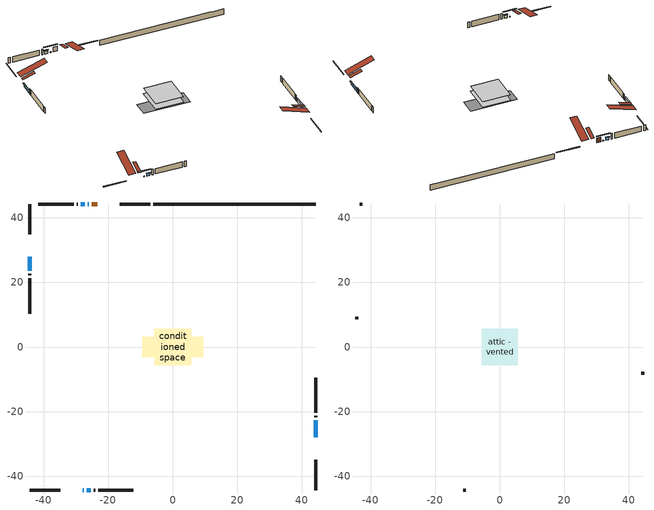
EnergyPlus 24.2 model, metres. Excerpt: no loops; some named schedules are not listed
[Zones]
conditioned space
 floor adiabatic (AdiabaticFloorConstruction): -5.7,-5.7 -5.7,5.7 5.7,5.7 5.7,-5.7 z0.61
 floor foundation (Slab1 construction): -9.46,-3.14 -9.46,3.14 9.46,3.14 9.46,-3.14 z-1.74
 wall outside (RimJoist1 construction): -7.02,44.32 -16.47,44.32 / -44.32,-44.32 -34.87,-44.32 / -44.32,44.32 -44.32,34.87 / 44.32,-44.32 44.32,-34.87 z0.61:0.91
 wall outside (AdiabaticWallConstruction 1): -23.44,44.32 -25.06,44.32 z0.61:2.64
 wall outside (AdiabaticWallConstruction): 44.32,-27.9 44.32,-22.63 z0.61:1.89; -25.98,44.32 -26.31,44.32 / -27.91,-44.32 -27.58,-44.32 z0.61:0.93; -27.24,44.32 -28.48,44.32 / -26.66,-44.32 -25.41,-44.32 z0.61:1.82; -44.32,27.9 -44.32,23.56 z0.61:2.02
 wall outside (Wall1 construction): -29.41,44.32 -29.82,44.32 / -24.48,-44.32 -24.07,-44.32 / -44.32,22.63 -44.32,22.21 / 44.32,-21.71 44.32,-21.29 z0.61:3.05
 wall outside (Wall2 construction): -30.75,44.32 -41.66,44.32 / -23.14,-44.32 -12.23,-44.32 / -44.32,21.29 -44.32,10.38 / 44.32,-20.36 44.32,-9.46 z0.61:3.05
 wall foundation (FoundationWall1 construction): -6.09,44.32,-1.74 -6.09,44.32,0.61 39.28,44.32,0.61 39.28,44.32,0.57 44.32,44.32,0.57 44.32,44.32,-1.74
 window (WindowConstruction): 44.32,-27.9 44.32,-22.64 z0.61:1.89
 window (WindowConstruction 4): -25.99,44.32 -26.31,44.32 z0.61:0.92
 window (WindowConstruction 5): -27.9,-44.32 -27.58,-44.32 z0.61:0.92
 window (WindowConstruction 1): -27.24,44.32 -28.48,44.32 z0.61:1.82
 window (WindowConstruction 2): -26.65,-44.32 -25.41,-44.32 z0.61:1.82
 window (WindowConstruction 3): -44.32,27.9 -44.32,23.56 z0.61:2.02
 door (Door): -23.44,44.32 -25.06,44.32 z0.61:2.64
 ceiling adiabatic (AdiabaticFloorConstruction): 5.7,-5.7 5.7,5.7 -5.7,5.7 -5.7,-5.7 z0.61
 roof outside (Roof2 construction): -22.51,44.32,3.05 -22.51,39.37,4.7 -21.21,39.37,4.7 -21.21,44.32,3.05; -28.83,-44.32,3.05 -28.83,-39.37,4.7 -30.14,-39.37,4.7 -30.14,-44.32,3.05; -44.32,28.83,3.05 -39.37,28.83,4.7 -39.37,30.14,4.7 -44.32,30.14,3.05; 44.32,-28.83,3.05 39.37,-28.83,4.7 39.37,-30.14,4.7 44.32,-30.14,3.05
attic - vented
 floor to conditioned space (Floor1 construction Reversed): -5.6,-5.6 -5.6,5.6 5.6,5.6 5.6,-5.6 z3.05
 wall outside (Wall3 construction): -42.59,44.32 -43.39,44.32 / -11.31,-44.32 -10.5,-44.32 / -44.32,9.45 -44.32,8.65 / 44.32,-8.53 44.32,-7.72 z0.61:3.05
 roof outside (Roof1 construction): -20.28,44.32,3.05 -20.28,33.42,6.68 -17.4,33.42,6.68 -17.4,44.32,3.05; -31.07,-44.32,3.05 -31.07,-33.42,6.68 -33.94,-33.42,6.68 -33.94,-44.32,3.05; -44.32,31.07,3.05 -33.42,31.07,6.68 -33.42,33.94,6.68 -44.32,33.94,3.05; 44.32,-31.07,3.05 33.42,-31.07,6.68 33.42,-33.94,6.68 44.32,-33.94,3.05
shading: 44.32,-22.43 44.32,-28.1 44.73,-28.1 44.73,-22.43 z2.09; -28.95,44.32 -23.35,44.32 -23.35,44.73 -28.95,44.73 z3.56; -24.94,-44.32 -30.54,-44.32 -30.54,-44.73 -24.94,-44.73 z3.56; -28.68,44.32 -27.04,44.32 -27.04,44.73 -28.68,44.73 z2.02; -25.21,-44.32 -26.86,-44.32 -26.86,-44.73 -25.21,-44.73 z2.02; -44.32,23.36 -44.32,28.1 -44.73,28.1 -44.73,23.36 z2.23
[Building]
Building 1: Terrain=Suburbs
[Site:Location]
Winnipeg Intl AP_MB: Latitude {deg}=49.91; Longitude {deg}=-97.24; Time Zone {hr}=-6; Elevation {m}=239; Keep Site Location Information=Yes
[Site:GroundTemperature:Shallow]
-2.46526, -5.11642, -5.32873, -4.07063, 0.979979, 6.00706, 10.3653, 13.1261, 13.3606, 11.1152, 6.8681, 1.99523
[Site:WaterMainsTemperature]
Calculation Method=Schedule; Temperature Schedule=mains temperature schedule
[Material] Roughness=Rough; Thermal Absorptance=0.9
Name | Thickness {m} | Conductivity {W/m-K} | Density {kg/m3} | Specific Heat {J/kg-K} | Solar Absorptance | Visible Absorptance
asphalt or fiberglass shingles | 0.00635 | 0.162714 | 1121.4 | 1465.45 | 0.84 | 0.84
ceiling loosefill ins | 0.338667 | 0.0480833 | 16.02 | 1046.75 | 0.7 | 0.7
ceiling stud and cavity | 0.1397 | 0.187115 | 65.682 | 1177.47 | 0.7 | 0.7
concrete 4.0 in. | 0.1016 | 1.803125 | 2242.8 | 837.4 | 0.7 | 0.7
concrete 8.0 in. | 0.2032 | 1.803125 | 2242.8 | 837.4 | 0.7 | 0.7
door material | 0.04445 | 0.0451087 | 512.64 | 1214.23 | 0.7 | 0.7
exterior vertical ins | 0.099569 | 0.029427 | 32.04 | 1214.23 | 0.7 | 0.7
floor covering | 0.0127 | 0.0433444 | 54.468 | 1339.84 | 0.6 | 0.6
floor rigid ins; wall rigid ins 1 | 0.512978 | 0.029427 | 32.04 | 1214.23 | 0.7 | 0.7
floor stud and cavity | 0.1397 | 1.75129 | 37.0049 | 1207.88 | 0.7 | 0.7
furniture material conditioned space 1 | 0.1524 | 0.115458 | 640.8 | 1214.23 | 0.6 | 0.6
gypsum board | 0.0127 | 0.160291 | 801 | 837.4 | 0.6 | 0.6
gypsum board 1 | 0.0127 | 0.160291 | 801 | 837.4 | 0.7 | 0.7
osb sheathing 0.5 in. | 0.0127 | 0.115458 | 512.64 | 1214.23 | 0.7 | 0.7
osb sheathing 0.75 in. | 0.01905 | 0.115458 | 512.64 | 1214.23 | 0.7 | 0.7
osb sheathing 2.0 in. | 0.0508 | 0.115458 | 512.64 | 1214.23 | 0.7 | 0.7
rim joist rigid ins; wall rigid ins | 0.051816 | 0.029427 | 32.04 | 1214.23 | 0.7 | 0.7
rim joist stud and cavity | 0.0508 | 0.0402046 | 125.044 | 1163.47 | 0.6 | 0.6
roof rigid ins | 0.103632 | 0.029427 | 32.04 | 1214.23 | 0.7 | 0.7
roof stud and cavity | 0.2032 | 0.105217 | 78.34581 | 1123.46 | 0.7 | 0.7
wall stud and cavity | 0.1397 | 0.0735976 | 139.0536 | 1170.24 | 0.7 | 0.7
wall stud and cavity 1 | 0.1397 | 0.206077 | 139.0536 | 1170.24 | 0.7 | 0.7
wall stud and cavity 2 | 0.0889 | 6.9971 | 50.32683 | 1063.81 | 0.6 | 0.6
wall stud and cavity 3 | 0.0889 | 0.380278 | 52.3479 | 1209.89 | 0.7 | 0.7
wall stud and cavity 4 | 0.0889 | 0.391764 | 83.0341 | 1211.67 | 0.7 | 0.7
wood siding | 0.0254 | 0.102417 | 544.68 | 1172.36 | 0.4 | 0.4
wood siding 1 | 0.00254 | 0.102417 | 544.68 | 1172.36 | 0.4 | 0.4
wood siding 2; wood siding 3; wood siding 4 | 0.0254 | 0.102417 | 544.68 | 1172.36 | 0.7 | 0.7
[WindowMaterial:SimpleGlazingSystem]
Name | U-Factor {W/m2-K} | Solar Heat Gain Coefficient
WindowMaterial | 2.91452 | 0.67
WindowMaterial 1 | 2.91963 | 0.67
WindowMaterial 2 | 2.906 | 0.68
WindowMaterial 3 | 3.068959 | 0.43
[Construction]
AdiabaticFloorConstruction: floor stud and cavity, floor rigid ins, osb sheathing 0.75 in., floor covering
AdiabaticWallConstruction: wood siding 3, wall rigid ins 1, wall stud and cavity 3, gypsum board
AdiabaticWallConstruction 1: wood siding 4, wall rigid ins 1, wall stud and cavity 3, gypsum board
Door: door material
Floor1 construction Reversed: gypsum board, ceiling stud and cavity, ceiling loosefill ins
FoundationWall1 construction: concrete 8.0 in., gypsum board 1
furniture construction conditioned space 1: furniture material conditioned space 1
PartitionWallConstruction: gypsum board, wall stud and cavity 4, gypsum board
RimJoist1 construction: wood siding 2, rim joist rigid ins, osb sheathing 2.0 in., rim joist stud and cavity
Roof1 construction: asphalt or fiberglass shingles
Roof2 construction: asphalt or fiberglass shingles, roof rigid ins, osb sheathing 0.75 in., roof stud and cavity, gypsum board
Slab1 construction: concrete 4.0 in.
Wall1 construction: wood siding, osb sheathing 0.5 in., wall stud and cavity, gypsum board
Wall2 construction: wood siding, wall rigid ins, osb sheathing 0.5 in., wall stud and cavity 1, gypsum board
Wall3 construction: wood siding 1, wall stud and cavity 2
WindowConstruction: WindowMaterial
WindowConstruction 1; WindowConstruction 2: WindowMaterial 1
WindowConstruction 3: WindowMaterial 2
WindowConstruction 4; WindowConstruction 5: WindowMaterial 3
[Zone] Multiplier=1; Part of Total Floor Area=Yes
Name | Volume {m3}
attic - vented | 73.9488
conditioned space | 622.2
[Space]
Name | Zone | Volume {m3}
attic - vented 1 | attic - vented | 73.9488
conditioned space 1 | conditioned space | 622.2
[ZoneInfiltration:EffectiveLeakageArea]
infil attic - vented 1: Zone or Space=attic - vented 1; Schedule=Always On Discrete; Effective Air Leakage Area {cm2}=4177.67; Stack Coefficient=0.000422312; Wind Coefficient=1.38847e-05
[ZoneMixing]
whole house fan mix: Zone or Space=attic - vented; Schedule=Always On Continuous; Design Flow Rate Calculation Method=Flow/Zone; Design Flow Rate {m3/s}=0; Source Zone or Space=conditioned space
[SurfaceProperty:ExposedFoundationPerimeter]
Slab1: Exposed Perimeter Calculation Method=TotalExposedPerimeter; Total Exposed Perimeter {m}=50.413
[InternalMass] Zone or ZoneList=conditioned space; Space or SpaceList=conditioned space 1
Name | Construction | Surface Area {m2}
furniture mass conditioned space 1 | furniture construction conditioned space 1 | 99.5361
partition wall mass | PartitionWallConstruction | 248.84
[Lights]
interior lighting: Zone or ZoneList or Space or SpaceList=conditioned space 1; Schedule=interior lighting schedule; Design Level Calculation Method=LightingLevel; Lighting Level {W}=343.2; Return Air Fraction=0; Fraction Radiant=0.6; Fraction Visible=0.2; Fraction Replaceable=1
[People]
occupants: Zone or ZoneList or Space or SpaceList=conditioned space 1; Number of People Schedule=occupants schedule; Number of People Calculation Method=People; Number of People=3; Fraction Radiant=0.314171; Sensible Heat Fraction=0.56303; Activity Level Schedule=occupants activity schedule; Carbon Dioxide Generation Rate {m3/s-W}=0; Enable ASHRAE 55 Comfort Warnings=No; Mean Radiant Temperature Calculation Type=EnclosureAveraged
[ElectricEquipment] Zone or ZoneList or Space or SpaceList=conditioned space 1; Design Level Calculation Method=EquipmentLevel
Name | Schedule | Design Level {W} | Fraction Latent | Fraction Radiant | Fraction Lost
clothes dryer | clothes dryer schedule | 140.772 | 0.015 | 0.081 | 0.85
clothes washer | clothes washer schedule | 32.1985 | 0.03 | 0.162 | 0.7
cooking range | cooking range schedule | 215.147 | 0.08 | 0.432 | 0.2
dishwasher | dishwasher schedule | 66.8632 | 0.3 | 0.18 | 0.4
fridge | fridge schedule | 72.9452 | 0 | 0.6 | 0
mech vent house fan | mech vent house fan schedule | 125 | 0 | 0 | 0.5
mech vent house fan cfis | mech vent house fan cfis schedule | 0 | 0 | 0 | 0
misc plug loads | misc plug loads schedule | 494.7 | 0.045 | 0.513 | 0.1
whole house fan | Always On Discrete | 0 | 0 | 0 | 1
[OtherEquipment] Zone or ZoneList or Space or SpaceList=conditioned space 1; Design Level Calculation Method=EquipmentLevel
Name | Fuel Type | Schedule | Design Level {W} | Fraction Latent | Fraction Radiant | Fraction Lost
clothes dryer 1 | Electricity | clothes dryer schedule | 0 | 0.015 | 0.081 | 0.85
cooking range 1 | Electricity | cooking range schedule | 0 | 0.08 | 0.432 | 0.2
general water use latent | None | general water use schedule | 62.594 | 1 | 0 | 0
general water use sensible | None | general water use schedule | -61.6891 | 0 | 0.6 | 0
mech vent house fan latent load | None | Always On Discrete | 0 | 1 | 0 | 0
mech vent house fan sensible load | None | Always On Discrete | 0 | 0 | 0 | 0
water heater energy adjustment1 | Electricity | Always On Discrete | 0.01 | 0 | 0 | 1
[ZoneInfiltration:DesignFlowRate] Zone or ZoneList or Space or SpaceList=conditioned space 1; Schedule=Always On Discrete; Design Flow Rate Calculation Method=Flow/Zone; Design Flow Rate {m3/s}=0
infil flow; natural vent flow; whole house fan flow
[AvailabilityManager:Scheduled]
central ac and furnace airloop Availability Manager: Schedule=Always On Discrete
[Foundation:Kiva]
Foundation Kiva 1: Initial Indoor Air Temperature {C}=21; Wall Height Above Grade {m}=0.609996; Wall Depth Below Slab {m}=0.2032; Custom Block Material Name 1=exterior vertical ins; Custom Block Depth 1 {m}=2.350008; Custom Block X Position 1 {m}=0.2159; Custom Block Z Position 1 {m}=0
[Foundation:Kiva:Settings]
Soil Conductivity {W/m-K}=0.849921; Soil Density {kg/m3}=1842.3; Soil Specific Heat {J/kg-K}=418.7; Ground Solar Absorptivity=0.9; Ground Thermal Absorptivity=0.9; Ground Surface Roughness {m}=0.03; Far-Field Width {m}=40; Deep-Ground Boundary Condition=ZeroFlux; Deep-Ground Depth {m}=40; Minimum Cell Dimension {m}=0.2; Maximum Cell Growth Coefficient=3; Simulation Timestep=Timestep
[Exterior:Lights]
exterior lighting: Schedule=exterior lighting schedule; Design Level {W}=75.6
[EnergyManagementSystem:GlobalVariable]
central_ac_and_furnace_airloop_Fan_RTF
infil_program_Qfan
infil_program_Qinf
natural_vent_program_Qnv
natural_vent_program_Qwhf
[EnergyManagementSystem:Sensor]
Name | Output:Variable or Output:Meter Index Key | Output:Variable or Output:Meter
airflow_gain | infil flow | Infiltration Sensible Heat Gain Energy
airflow_gain_1 | natural vent flow | Infiltration Sensible Heat Gain Energy
airflow_gain_2 | whole house fan flow | Infiltration Sensible Heat Gain Energy
airflow_loss | infil flow | Infiltration Sensible Heat Loss Energy
airflow_loss_1 | natural vent flow | Infiltration Sensible Heat Loss Energy
airflow_loss_2 | whole house fan flow | Infiltration Sensible Heat Loss Energy
clg_load_cond |  | Cooling:EnergyTransfer:Zone:CONDITIONED SPACE
clg_sp_s; clg_sp_s_1 | cooling setpoint | Schedule Value
clothes_dryer_exhaust_0_sch_s | clothes dryer exhaust 0 schedule | Schedule Value
cool_season | cooling season schedule | Schedule Value
htg_load_cond |  | Heating:EnergyTransfer:Zone:CONDITIONED SPACE
htg_sp_s; htg_sp_s_1 | heating setpoint | Schedule Value
ig_ee_conv | clothes dryer | Electric Equipment Convective Heating Energy
ig_ee_conv_2 | cooking range | Electric Equipment Convective Heating Energy
ig_ee_conv_4 | fridge | Electric Equipment Convective Heating Energy
ig_ee_conv_5 | misc plug loads | Electric Equipment Convective Heating Energy
ig_ee_conv_6 | whole house fan | Electric Equipment Convective Heating Energy
ig_ee_rad | clothes dryer | Electric Equipment Radiant Heating Energy
ig_ee_rad_2 | cooking range | Electric Equipment Radiant Heating Energy
ig_ee_rad_4 | fridge | Electric Equipment Radiant Heating Energy
ig_ee_rad_5 | misc plug loads | Electric Equipment Radiant Heating Energy
ig_ee_rad_6 | whole house fan | Electric Equipment Radiant Heating Energy
ig_lgt_conv | interior lighting | Lights Convective Heating Energy
ig_lgt_rad | interior lighting | Lights Radiant Heating Energy
ig_lgt_vis | interior lighting | Lights Visible Radiation Heating Energy
ig_oe_conv | clothes dryer 1 | Other Equipment Convective Heating Energy
ig_oe_conv_1 | cooking range 1 | Other Equipment Convective Heating Energy
ig_oe_conv_2 | general water use latent | Other Equipment Convective Heating Energy
ig_oe_conv_3 | general water use sensible | Other Equipment Convective Heating Energy
ig_oe_conv_4 | water heater energy adjustment1 | Other Equipment Convective Heating Energy
ig_oe_rad | clothes dryer 1 | Other Equipment Radiant Heating Energy
ig_oe_rad_1 | cooking range 1 | Other Equipment Radiant Heating Energy
ig_oe_rad_2 | general water use latent | Other Equipment Radiant Heating Energy
ig_oe_rad_3 | general water use sensible | Other Equipment Radiant Heating Energy
ig_oe_rad_4 | water heater energy adjustment1 | Other Equipment Radiant Heating Energy
ig_ppl_conv | occupants | People Convective Heating Energy
ig_ppl_rad | occupants | People Radiant Heating Energy
im_conv | furniture mass conditioned space 1 | Surface Inside Face Convection Heat Gain Energy
im_conv_1 | partition wall mass | Surface Inside Face Convection Heat Gain Energy
im_ig | furniture mass conditioned space 1 | Surface Inside Face Internal Gains Radiation Heat Gain Energy
im_ig_1 | partition wall mass | Surface Inside Face Internal Gains Radiation Heat Gain Energy
im_lgt | furniture mass conditioned space 1 | Surface Inside Face Lights Radiation Heat Gain Energy
im_lgt_1 | partition wall mass | Surface Inside Face Lights Radiation Heat Gain Energy
im_sol | furniture mass conditioned space 1 | Surface Inside Face Solar Radiation Heat Gain Energy
im_sol_1 | partition wall mass | Surface Inside Face Solar Radiation Heat Gain Energy
im_surf | furniture mass conditioned space 1 | Surface Inside Face Net Surface Thermal Radiation Heat Gain Energy
im_surf_1 | partition wall mass | Surface Inside Face Net Surface Thermal Radiation Heat Gain Energy
mv_conv | mech vent house fan | Electric Equipment Convective Heating Energy
mv_conv_1 | mech vent house fan cfis | Electric Equipment Convective Heating Energy
mv_conv_2 | mech vent house fan latent load | Other Equipment Convective Heating Energy
mv_conv_3 | mech vent house fan sensible load | Other Equipment Convective Heating Energy
mv_rad | mech vent house fan | Electric Equipment Radiant Heating Energy
mv_rad_1 | mech vent house fan cfis | Electric Equipment Radiant Heating Energy
mv_rad_2 | mech vent house fan latent load | Other Equipment Radiant Heating Energy
mv_rad_3 | mech vent house fan sensible load | Other Equipment Radiant Heating Energy
natural_vent_s | natural vent schedule | Schedule Value
out_pb_s |  | Site Outdoor Air Barometric Pressure
out_wt_s |  | Site Outdoor Air Humidity Ratio
site_vw_s |  | Site Wind Speed
ss_back_out | Window1 | Surface Window Shortwave from Zone Back Out Window Heat Transfer Rate
ss_back_out_1 | Window10 | Surface Window Shortwave from Zone Back Out Window Heat Transfer Rate
ss_back_out_2 | Window11 | Surface Window Shortwave from Zone Back Out Window Heat Transfer Rate
ss_back_out_3 | Window5 | Surface Window Shortwave from Zone Back Out Window Heat Transfer Rate
ss_back_out_4 | Window6 | Surface Window Shortwave from Zone Back Out Window Heat Transfer Rate
ss_back_out_5 | Window7 | Surface Window Shortwave from Zone Back Out Window Heat Transfer Rate
ss_conv | Door1 | Surface Inside Face Convection Heat Gain Energy
ss_conv_1 | Window1 | Surface Inside Face Convection Heat Gain Energy
ss_conv_2 | Window10 | Surface Inside Face Convection Heat Gain Energy
ss_conv_3 | Window11 | Surface Inside Face Convection Heat Gain Energy
ss_conv_4 | Window5 | Surface Inside Face Convection Heat Gain Energy
ss_conv_5 | Window6 | Surface Inside Face Convection Heat Gain Energy
ss_conv_6 | Window7 | Surface Inside Face Convection Heat Gain Energy
ss_ig | Door1 | Surface Inside Face Internal Gains Radiation Heat Gain Energy
ss_ig_1 | Window1 | Surface Inside Face Internal Gains Radiation Heat Gain Energy
ss_ig_2 | Window10 | Surface Inside Face Internal Gains Radiation Heat Gain Energy
ss_ig_3 | Window11 | Surface Inside Face Internal Gains Radiation Heat Gain Energy
ss_ig_4 | Window5 | Surface Inside Face Internal Gains Radiation Heat Gain Energy
ss_ig_5 | Window6 | Surface Inside Face Internal Gains Radiation Heat Gain Energy
ss_ig_6 | Window7 | Surface Inside Face Internal Gains Radiation Heat Gain Energy
ss_lgt | Door1 | Surface Inside Face Lights Radiation Heat Gain Energy
ss_sol | Door1 | Surface Inside Face Solar Radiation Heat Gain Energy
ss_surf | Door1 | Surface Inside Face Net Surface Thermal Radiation Heat Gain Energy
ss_surf_1 | Window1 | Surface Inside Face Net Surface Thermal Radiation Heat Gain Energy
ss_surf_2 | Window10 | Surface Inside Face Net Surface Thermal Radiation Heat Gain Energy
ss_surf_3 | Window11 | Surface Inside Face Net Surface Thermal Radiation Heat Gain Energy
ss_surf_4 | Window5 | Surface Inside Face Net Surface Thermal Radiation Heat Gain Energy
ss_surf_5 | Window6 | Surface Inside Face Net Surface Thermal Radiation Heat Gain Energy
ss_surf_6 | Window7 | Surface Inside Face Net Surface Thermal Radiation Heat Gain Energy
ss_trans_in | Window1 | Surface Window Transmitted Solar Radiation Rate
ss_trans_in_1 | Window10 | Surface Window Transmitted Solar Radiation Rate
ss_trans_in_2 | Window11 | Surface Window Transmitted Solar Radiation Rate
ss_trans_in_3 | Window5 | Surface Window Transmitted Solar Radiation Rate
ss_trans_in_4 | Window6 | Surface Window Transmitted Solar Radiation Rate
ss_trans_in_5 | Window7 | Surface Window Transmitted Solar Radiation Rate
ss_trans_out | Window1 | Surface Inside Face Initial Transmitted Diffuse Transmitted Out Window Solar Radiation Rate
ss_trans_out_1 | Window10 | Surface Inside Face Initial Transmitted Diffuse Transmitted Out Window Solar Radiation Rate
ss_trans_out_2 | Window11 | Surface Inside Face Initial Transmitted Diffuse Transmitted Out Window Solar Radiation Rate
ss_trans_out_3 | Window5 | Surface Inside Face Initial Transmitted Diffuse Transmitted Out Window Solar Radiation Rate
ss_trans_out_4 | Window6 | Surface Inside Face Initial Transmitted Diffuse Transmitted Out Window Solar Radiation Rate
ss_trans_out_5 | Window7 | Surface Inside Face Initial Transmitted Diffuse Transmitted Out Window Solar Radiation Rate
s_conv | Floor1 | Surface Inside Face Convection Heat Gain Energy
s_conv_1 | FoundationWall1 | Surface Inside Face Convection Heat Gain Energy
s_conv_10 | Roof2:270 | Surface Inside Face Convection Heat Gain Energy
s_conv_11 | Roof2:90 | Surface Inside Face Convection Heat Gain Energy
s_conv_12 | Slab1 | Surface Inside Face Convection Heat Gain Energy
s_conv_13 | Wall1:0 | Surface Inside Face Convection Heat Gain Energy
s_conv_14 | Wall1:180 | Surface Inside Face Convection Heat Gain Energy
s_conv_15 | Wall1:270 | Surface Inside Face Convection Heat Gain Energy
s_conv_16 | Wall1:90 | Surface Inside Face Convection Heat Gain Energy
s_conv_17 | Wall2:0 | Surface Inside Face Convection Heat Gain Energy
s_conv_18 | Wall2:180 | Surface Inside Face Convection Heat Gain Energy
s_conv_19 | Wall2:270 | Surface Inside Face Convection Heat Gain Energy
s_conv_2 | inferred conditioned ceiling | Surface Inside Face Convection Heat Gain Energy
s_conv_20 | Wall2:90 | Surface Inside Face Convection Heat Gain Energy
s_conv_3 | inferred conditioned floor | Surface Inside Face Convection Heat Gain Energy
s_conv_4 | RimJoist1:0 | Surface Inside Face Convection Heat Gain Energy
s_conv_5 | RimJoist1:180 | Surface Inside Face Convection Heat Gain Energy
s_conv_6 | RimJoist1:270 | Surface Inside Face Convection Heat Gain Energy
s_conv_7 | RimJoist1:90 | Surface Inside Face Convection Heat Gain Energy
s_conv_8 | Roof2:0 | Surface Inside Face Convection Heat Gain Energy
s_conv_9 | Roof2:180 | Surface Inside Face Convection Heat Gain Energy
s_ig | Floor1 | Surface Inside Face Internal Gains Radiation Heat Gain Energy
s_ig_1 | FoundationWall1 | Surface Inside Face Internal Gains Radiation Heat Gain Energy
s_ig_10 | Roof2:270 | Surface Inside Face Internal Gains Radiation Heat Gain Energy
s_ig_11 | Roof2:90 | Surface Inside Face Internal Gains Radiation Heat Gain Energy
s_ig_12 | Slab1 | Surface Inside Face Internal Gains Radiation Heat Gain Energy
s_ig_13 | Wall1:0 | Surface Inside Face Internal Gains Radiation Heat Gain Energy
s_ig_14 | Wall1:180 | Surface Inside Face Internal Gains Radiation Heat Gain Energy
s_ig_15 | Wall1:270 | Surface Inside Face Internal Gains Radiation Heat Gain Energy
s_ig_16 | Wall1:90 | Surface Inside Face Internal Gains Radiation Heat Gain Energy
s_ig_17 | Wall2:0 | Surface Inside Face Internal Gains Radiation Heat Gain Energy
s_ig_18 | Wall2:180 | Surface Inside Face Internal Gains Radiation Heat Gain Energy
s_ig_19 | Wall2:270 | Surface Inside Face Internal Gains Radiation Heat Gain Energy
s_ig_2 | inferred conditioned ceiling | Surface Inside Face Internal Gains Radiation Heat Gain Energy
s_ig_20 | Wall2:90 | Surface Inside Face Internal Gains Radiation Heat Gain Energy
s_ig_3 | inferred conditioned floor | Surface Inside Face Internal Gains Radiation Heat Gain Energy
s_ig_4 | RimJoist1:0 | Surface Inside Face Internal Gains Radiation Heat Gain Energy
s_ig_5 | RimJoist1:180 | Surface Inside Face Internal Gains Radiation Heat Gain Energy
s_ig_6 | RimJoist1:270 | Surface Inside Face Internal Gains Radiation Heat Gain Energy
s_ig_7 | RimJoist1:90 | Surface Inside Face Internal Gains Radiation Heat Gain Energy
s_ig_8 | Roof2:0 | Surface Inside Face Internal Gains Radiation Heat Gain Energy
s_ig_9 | Roof2:180 | Surface Inside Face Internal Gains Radiation Heat Gain Energy
s_lgt | Floor1 | Surface Inside Face Lights Radiation Heat Gain Energy
s_lgt_1 | FoundationWall1 | Surface Inside Face Lights Radiation Heat Gain Energy
s_lgt_10 | Roof2:270 | Surface Inside Face Lights Radiation Heat Gain Energy
s_lgt_11 | Roof2:90 | Surface Inside Face Lights Radiation Heat Gain Energy
s_lgt_12 | Slab1 | Surface Inside Face Lights Radiation Heat Gain Energy
s_lgt_13 | Wall1:0 | Surface Inside Face Lights Radiation Heat Gain Energy
s_lgt_14 | Wall1:180 | Surface Inside Face Lights Radiation Heat Gain Energy
s_lgt_15 | Wall1:270 | Surface Inside Face Lights Radiation Heat Gain Energy
s_lgt_16 | Wall1:90 | Surface Inside Face Lights Radiation Heat Gain Energy
s_lgt_17 | Wall2:0 | Surface Inside Face Lights Radiation Heat Gain Energy
s_lgt_18 | Wall2:180 | Surface Inside Face Lights Radiation Heat Gain Energy
s_lgt_19 | Wall2:270 | Surface Inside Face Lights Radiation Heat Gain Energy
s_lgt_2 | inferred conditioned ceiling | Surface Inside Face Lights Radiation Heat Gain Energy
s_lgt_20 | Wall2:90 | Surface Inside Face Lights Radiation Heat Gain Energy
s_lgt_3 | inferred conditioned floor | Surface Inside Face Lights Radiation Heat Gain Energy
s_lgt_4 | RimJoist1:0 | Surface Inside Face Lights Radiation Heat Gain Energy
s_lgt_5 | RimJoist1:180 | Surface Inside Face Lights Radiation Heat Gain Energy
s_lgt_6 | RimJoist1:270 | Surface Inside Face Lights Radiation Heat Gain Energy
s_lgt_7 | RimJoist1:90 | Surface Inside Face Lights Radiation Heat Gain Energy
s_lgt_8 | Roof2:0 | Surface Inside Face Lights Radiation Heat Gain Energy
s_lgt_9 | Roof2:180 | Surface Inside Face Lights Radiation Heat Gain Energy
s_sol | Floor1 | Surface Inside Face Solar Radiation Heat Gain Energy
s_sol_1 | FoundationWall1 | Surface Inside Face Solar Radiation Heat Gain Energy
s_sol_10 | Roof2:270 | Surface Inside Face Solar Radiation Heat Gain Energy
s_sol_11 | Roof2:90 | Surface Inside Face Solar Radiation Heat Gain Energy
s_sol_12 | Slab1 | Surface Inside Face Solar Radiation Heat Gain Energy
s_sol_13 | Wall1:0 | Surface Inside Face Solar Radiation Heat Gain Energy
s_sol_14 | Wall1:180 | Surface Inside Face Solar Radiation Heat Gain Energy
